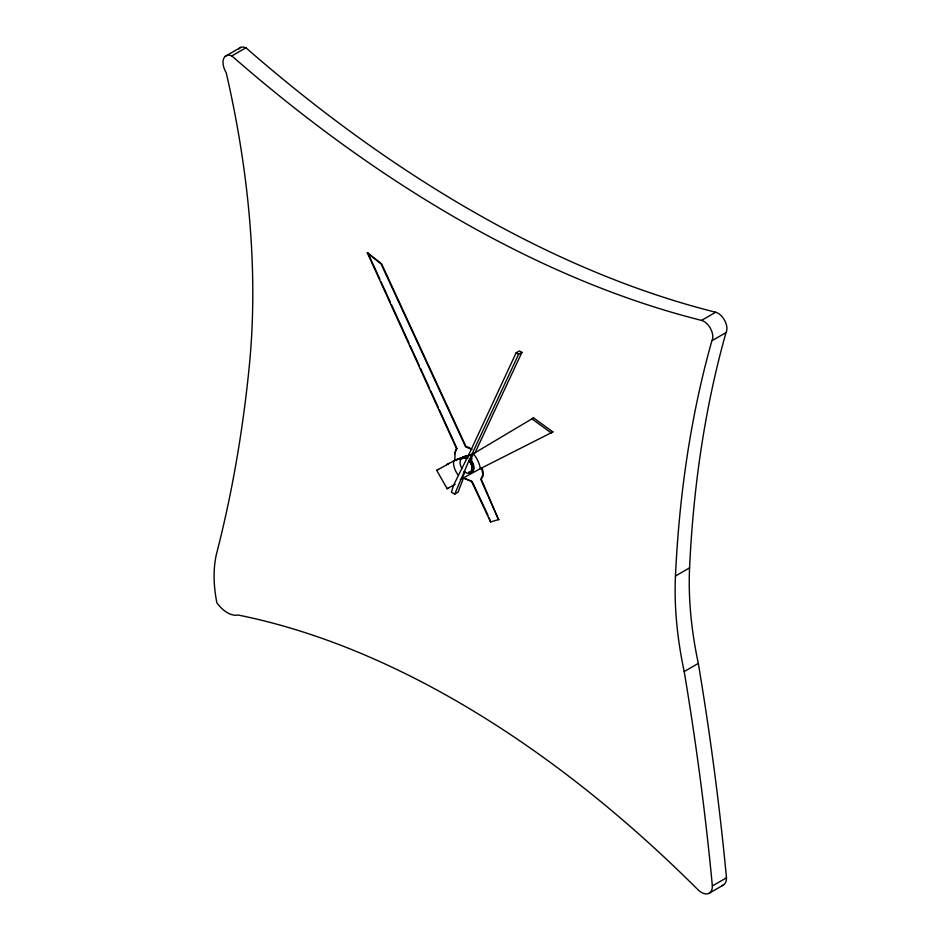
<?xml version="1.0" encoding="UTF-8"?>
<svg xmlns="http://www.w3.org/2000/svg" width="941" height="941" viewBox="0 0 941 941"><rect width="100%" height="100%" fill="white"/><g stroke="black" fill="none" stroke-linecap="round" stroke-linejoin="round"><path stroke-width="1.41" d="M468.547 455.244L454.868 460.278L455.009 452.809L456.903 448.292L439.306 409.688M533.559 417.886L531.9 418.851L551.238 432.884L552.908 431.919L533.559 417.886L473.394 453.727A20.373 11.762 60 0 1 480.369 468.63L482.039 467.665L483.227 472.358L482.933 476.405L481.204 479.134L498.577 519.714L480.78 479.369L482.851 474.746L481.616 467.912L461.89 478.769L465.207 471.512M464.101 471.265C471.676 478.157 474.558 464.925 468.889 460.772L518.609 354.275L521.926 352.357L519.432 350.922L516.115 352.84L469.771 452.609L453.574 485.203L451.409 492.202L454.726 494.119L458.044 492.202L463.548 477.805L472.206 481.604L487.967 515.233M455.468 450.974L454.856 453.785M465.219 456.126C459.114 457.314 458.926 464.289 462.043 468.383M454.726 494.119L468.889 460.772L472.217 458.855M456.903 448.292L455.762 450.116M473.394 453.727L470.559 459.808A8.892 5.14 60 0 1 473.546 468.912A8.892 5.14 60 0 1 468.724 472.064M521.926 352.357L475.052 452.774L467.995 456.067M225.299 56.307L240.755 47.379M726.476 877.812L712.361 885.952A15.35 8.869 60 0 1 697.787 889.563A995.731 574.892 60 0 0 238.038 615.014A26.195 15.127 60 0 1 216.865 602.793A123.071 71.057 60 0 1 216.865 552.473A1763.775 1018.327 60 0 0 249.2 367.037A857.18 494.895 60 0 0 226.216 72.763A14.256 8.234 60 0 1 223.488 59.095A14.256 8.234 60 0 1 231.815 55.919L245.919 47.779A1275.467 736.391 60 0 0 715.678 312.247A12.515 7.222 60 0 1 724.899 320.893A12.515 7.222 60 0 1 726.005 332.608A1441.165 832.056 60 0 0 689.577 567.87A342.912 197.986 60 0 0 698.328 663.417A2577.411 1488.074 60 0 1 726.476 877.812A15.35 8.869 60 0 1 721.935 885.634M367.319 252.823L381.575 263.774L466.03 446.622L468.959 447.375L471.959 449.516L465.619 446.857L381.152 264.009L367.319 252.823L456.479 448.528M455.244 484.25L447.175 488.72L436.718 470.359L438.377 469.394M446.61 464.642L448.963 463.29M458.267 475.17A13.927 8.046 60 0 1 453.621 460.996L455.279 460.031L436.718 470.359M461.078 458.655L464.395 456.738M462.901 457.761L467.359 455.903L461.902 458.044M460.467 459.561L462.678 458.279M463.301 457.785L466.618 455.867M231.815 55.919A1275.467 736.391 60 0 0 701.563 320.399L715.678 312.247M464.042 457.82L465.266 458.22L467.477 456.938M470.077 462.502L472.288 461.231M471.006 464.384L473.229 463.113M471.641 466.313L473.852 465.042M471.935 468.183L474.158 466.901M471.888 469.865L474.099 468.594M471.476 471.288L473.688 470.018M468.465 473.264L470.688 471.982M469.724 473.041L472.958 471.088M460.231 479.722L463.548 477.805M447.175 488.72L448.833 487.756M712.361 885.952A2577.411 1488.074 60 0 0 684.213 671.556A342.912 197.986 60 0 1 675.462 576.021A1441.165 832.056 60 0 1 711.89 340.748L726.005 332.608M463.137 478.052L472.206 481.604M471.794 481.851L490.579 521.949L489.179 517.821M675.462 576.021L689.577 567.87M684.213 671.556L698.328 663.417M709.161 893.244L723.276 885.105M480.369 468.63L552.908 431.919M456.538 459.573L460.325 458.185M453.621 460.996L469.653 455.103M490.579 521.949L499.001 519.467M468.171 457.973L464.56 456.808A8.41 4.858 60 0 0 462.125 458.596M465.266 458.22L466.513 458.926M516.115 352.84L518.609 354.275M367.731 252.588L379.87 279.218M381.081 281.877L390.174 301.849M391.385 304.508L408.982 343.112M410.194 345.782L419.298 365.755M420.509 368.413L429.602 388.386M430.813 391.044L438.094 407.018M701.563 320.399A12.515 7.222 60 0 1 710.784 329.032A12.515 7.222 60 0 1 711.89 340.748M238.344 49.367A14.256 8.234 60 0 1 245.919 47.779"/></g></svg>
